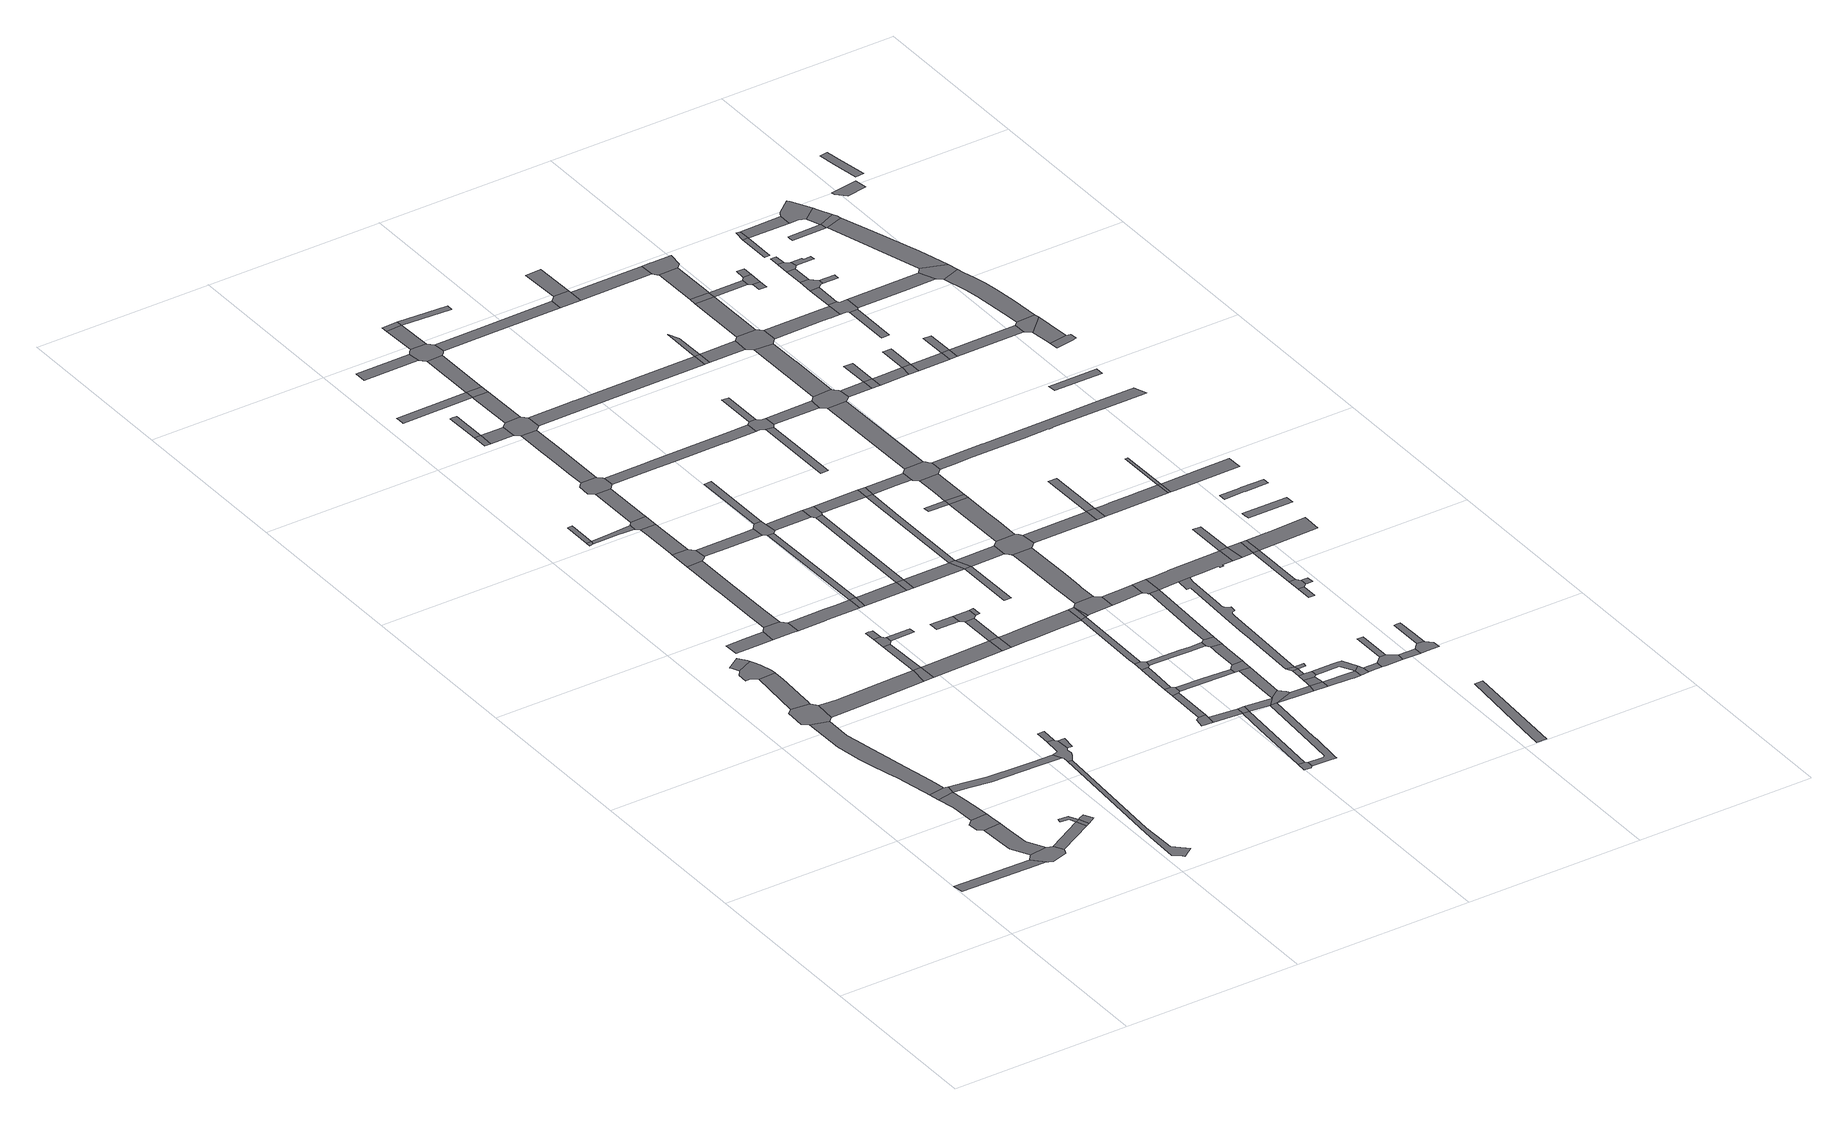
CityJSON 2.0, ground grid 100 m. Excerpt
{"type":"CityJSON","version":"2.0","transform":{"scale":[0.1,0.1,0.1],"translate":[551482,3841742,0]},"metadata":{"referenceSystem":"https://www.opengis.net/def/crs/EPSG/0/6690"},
"CityObjects":{
"road1":{"type":"Road","attributes":{"RoadStructureAttribute.sectionType":"1"},"geometry":[{"type":"MultiSurface","lod":"1","boundaries":[[[0,1,2,3,4,5]]]}]},
"road2":{"type":"Road","geometry":[{"type":"MultiSurface","lod":"1","boundaries":[[[6,7,8,9,10,11,5,4,12,13,14,15,16,17,18]]]}]},
"road3":{"type":"Road","attributes":{"function":"3","RoadStructureAttribute.sectionType":"1"},"geometry":[{"type":"MultiSurface","lod":"1","boundaries":[[[19,20,21,22,23,24,9,8]]]}]},
"road4":{"type":"Road","geometry":[{"type":"MultiSurface","lod":"1","boundaries":[[[25,26,27,28,29,30,31,32,22,21]]]}]},
"road5":{"type":"Road","attributes":{"function":"3","RoadStructureAttribute.sectionType":"1"},"geometry":[{"type":"MultiSurface","lod":"1","boundaries":[[[33,34,35,36,37,38,39,27,26]]]}]},
"road6":{"type":"Road","geometry":[{"type":"MultiSurface","lod":"1","boundaries":[[[40,41,42,37,36,43]]]}]},
"road7":{"type":"Road","attributes":{"function":"3","RoadStructureAttribute.sectionType":"1"},"geometry":[{"type":"MultiSurface","lod":"1","boundaries":[[[44,45,46,47,48,49,50,51,42,41,52,53,54,55,56,57,58,59]]]}]},
"road8":{"type":"Road","attributes":{"RoadStructureAttribute.sectionType":"1"},"geometry":[{"type":"MultiSurface","lod":"1","boundaries":[[[60,18,17,61]]]}]},
"road9":{"type":"Road","geometry":[{"type":"MultiSurface","lod":"1","boundaries":[[[62,63,64,65,66,44,59,67,68,69,70]]]}]},
"road10":{"type":"Road","geometry":[{"type":"MultiSurface","lod":"1","boundaries":[[[71,72,73,74,75,60,76]]]}]},
"road11":{"type":"Road","attributes":{"function":"3","RoadStructureAttribute.sectionType":"1"},"geometry":[{"type":"MultiSurface","lod":"1","boundaries":[[[77,78,79,80,81,82,83,62,70]]]}]},
"road12":{"type":"Road","attributes":{"RoadStructureAttribute.sectionType":"1"},"geometry":[{"type":"MultiSurface","lod":"1","boundaries":[[[76,60,61,84]]]}]},
"road13":{"type":"Road","geometry":[{"type":"MultiSurface","lod":"1","boundaries":[[[85,86,87,88,89,90,91,92,93,94,95,96,83,82]]]}]},
"road14":{"type":"Road","attributes":{"function":"3","RoadStructureAttribute.sectionType":"1"},"geometry":[{"type":"MultiSurface","lod":"1","boundaries":[[[97,98,99,100,91,90]]]}]},
"road15":{"type":"Road","attributes":{"RoadStructureAttribute.sectionType":"1"},"geometry":[{"type":"MultiSurface","lod":"1","boundaries":[[[101,102,103,104,76,84]]]}]},
"road16":{"type":"Road","attributes":{"RoadStructureAttribute.sectionType":"1"},"geometry":[{"type":"MultiSurface","lod":"1","boundaries":[[[105,106,107,108,43,36,109,110,111,112,113,114,115]]]}]},
"road17":{"type":"Road","attributes":{"RoadStructureAttribute.sectionType":"1"},"geometry":[{"type":"MultiSurface","lod":"1","boundaries":[[[116,117,118,119,120,121,122]]]}]},
"road18":{"type":"Road","attributes":{"RoadStructureAttribute.sectionType":"1"},"geometry":[{"type":"MultiSurface","lod":"1","boundaries":[[[123,124,125,126,127,128,129,130,131,132,133,134]]]}]},
"road19":{"type":"Road","attributes":{"RoadStructureAttribute.sectionType":"1"},"geometry":[{"type":"MultiSurface","lod":"1","boundaries":[[[135,136,137,69,68,138,139,140,141]]]}]},
"road20":{"type":"Road","geometry":[{"type":"MultiSurface","lod":"1","boundaries":[[[142,116,122,143,144,145,146]]]}]},
"road21":{"type":"Road","geometry":[{"type":"MultiSurface","lod":"1","boundaries":[[[147,148,149,150,151]]]}]},
"road22":{"type":"Road","geometry":[{"type":"MultiSurface","lod":"1","boundaries":[[[152,153,154,155,115,114,156,123,134,157,158,159,160,161,162,163,164,165]]]}]},
"road23":{"type":"Road","geometry":[{"type":"MultiSurface","lod":"1","boundaries":[[[166,167,168,148,147]]]}]},
"road24":{"type":"Road","geometry":[{"type":"MultiSurface","lod":"1","boundaries":[[[169,170,152,165]]]}]},
"road25":{"type":"Road","geometry":[{"type":"MultiSurface","lod":"1","boundaries":[[[171,172,163,162]]]}]},
"road26":{"type":"Road","attributes":{"RoadStructureAttribute.sectionType":"1"},"geometry":[{"type":"MultiSurface","lod":"1","boundaries":[[[173,174,175,176,177,142,146,178,179,180]]]}]},
"road27":{"type":"Road","geometry":[{"type":"MultiSurface","lod":"1","boundaries":[[[181,141,140,182,183]]]}]},
"road28":{"type":"Road","attributes":{"RoadStructureAttribute.sectionType":"1"},"geometry":[{"type":"MultiSurface","lod":"1","boundaries":[[[184,185,186,147,151,187,188,189,190,191]]]}]},
"road29":{"type":"Road","attributes":{"RoadStructureAttribute.sectionType":"1"},"geometry":[{"type":"MultiSurface","lod":"1","boundaries":[[[192,193,141,181]]]}]},
"road30":{"type":"Road","geometry":[{"type":"MultiSurface","lod":"1","boundaries":[[[194,173,180,195,196,197,198,199]]]}]},
"road31":{"type":"Road","attributes":{"RoadStructureAttribute.sectionType":"1"},"geometry":[{"type":"MultiSurface","lod":"1","boundaries":[[[200,201,202,203,204,145,144,205,206,207,208,209]]]}]},
"road32":{"type":"Road","geometry":[{"type":"MultiSurface","lod":"1","boundaries":[[[210,211,212,193,192,213,214,215]]]}]},
"road33":{"type":"Road","geometry":[{"type":"MultiSurface","lod":"1","boundaries":[[[216,217,218,219,212,211]]]}]},
"road34":{"type":"Road","attributes":{"RoadStructureAttribute.sectionType":"1"},"geometry":[{"type":"MultiSurface","lod":"1","boundaries":[[[220,221,222,223,224,225,194,199]]]}]},
"road35":{"type":"Road","geometry":[{"type":"MultiSurface","lod":"1","boundaries":[[[226,227,184,191,222,221]]]}]},
"road36":{"type":"Road","attributes":{"RoadStructureAttribute.sectionType":"1"},"geometry":[{"type":"MultiSurface","lod":"1","boundaries":[[[228,229,230,215,214]]]}]},
"road37":{"type":"Road","attributes":{"RoadStructureAttribute.sectionType":"1"},"geometry":[{"type":"MultiSurface","lod":"1","boundaries":[[[231,232,233,181,183,234,235]]]}]},
"road38":{"type":"Road","attributes":{"RoadStructureAttribute.sectionType":"1"},"geometry":[{"type":"MultiSurface","lod":"1","boundaries":[[[236,227,226,237,238,239]]]}]},
"road39":{"type":"Road","geometry":[{"type":"MultiSurface","lod":"1","boundaries":[[[240,241,242,243]]]}]},
"road40":{"type":"Road","geometry":[{"type":"MultiSurface","lod":"1","boundaries":[[[244,209,208,245]]]}]},
"road41":{"type":"Road","geometry":[{"type":"MultiSurface","lod":"1","boundaries":[[[246,247,248,249,250,251,252,253,254,236,239,255,256,257]]]}]},
"road42":{"type":"Road","geometry":[{"type":"MultiSurface","lod":"1","boundaries":[[[258,259,260,261,241,240]]]}]},
"road43":{"type":"Road","attributes":{"RoadStructureAttribute.sectionType":"1"},"geometry":[{"type":"MultiSurface","lod":"1","boundaries":[[[262,263,264,197,196,265,266,267]]]}]},
"road44":{"type":"Road","attributes":{"RoadStructureAttribute.sectionType":"1"},"geometry":[{"type":"MultiSurface","lod":"1","boundaries":[[[268,269,270,271,272]]]}]},
"road45":{"type":"Road","attributes":{"RoadStructureAttribute.sectionType":"1"},"geometry":[{"type":"MultiSurface","lod":"1","boundaries":[[[273,274,240,243,275]]]}]},
"road46":{"type":"Road","attributes":{"RoadStructureAttribute.sectionType":"1"},"geometry":[{"type":"MultiSurface","lod":"1","boundaries":[[[276,277,278,279,280,248,247,281,282]]]}]},
"road47":{"type":"Road","attributes":{"RoadStructureAttribute.sectionType":"1"},"geometry":[{"type":"MultiSurface","lod":"1","boundaries":[[[283,284,209,244]]]}]},
"road48":{"type":"Road","attributes":{"RoadStructureAttribute.sectionType":"1"},"geometry":[{"type":"MultiSurface","lod":"1","boundaries":[[[285,286,287,288]]]}]},
"road49":{"type":"Road","attributes":{"RoadStructureAttribute.sectionType":"1"},"geometry":[{"type":"MultiSurface","lod":"1","boundaries":[[[289,290,291,292,244,245,293]]]}]},
"road50":{"type":"Road","geometry":[{"type":"MultiSurface","lod":"1","boundaries":[[[294,231,235,295]]]}]},
"road51":{"type":"Road","attributes":{"RoadStructureAttribute.sectionType":"1"},"geometry":[{"type":"MultiSurface","lod":"1","boundaries":[[[296,297,298,299,300]]]}]},
"road52":{"type":"Road","geometry":[{"type":"MultiSurface","lod":"1","boundaries":[[[301,302,273,275,276,282,303,304]]]}]},
"road53":{"type":"Road","attributes":{"RoadStructureAttribute.sectionType":"1"},"geometry":[{"type":"MultiSurface","lod":"1","boundaries":[[[305,306,231,294]]]}]},
"road54":{"type":"Road","geometry":[{"type":"MultiSurface","lod":"1","boundaries":[[[307,308,262,267,309,310,284,283,311,312,313]]]}]},
"road55":{"type":"Road","geometry":[{"type":"MultiSurface","lod":"1","boundaries":[[[314,285,288,306,305,315]]]}]},
"road56":{"type":"Road","attributes":{"RoadStructureAttribute.sectionType":"1"},"geometry":[{"type":"MultiSurface","lod":"1","boundaries":[[[316,272,317,302,301]]]}]},
"road57":{"type":"Road","geometry":[{"type":"MultiSurface","lod":"1","boundaries":[[[318,319,320,321,322,323]]]}]},
"road58":{"type":"Road","geometry":[{"type":"MultiSurface","lod":"1","boundaries":[[[324,325,326,327,328,329,330,331,332]]]}]},
"road59":{"type":"Road","geometry":[{"type":"MultiSurface","lod":"1","boundaries":[[[289,293,333,334]]]}]},
"road60":{"type":"Road","geometry":[{"type":"MultiSurface","lod":"1","boundaries":[[[335,268,272,316]]]}]},
"road61":{"type":"Road","geometry":[{"type":"MultiSurface","lod":"1","boundaries":[[[336,337,314,315]]]}]},
"road62":{"type":"Road","attributes":{"RoadStructureAttribute.sectionType":"1"},"geometry":[{"type":"MultiSurface","lod":"1","boundaries":[[[338,339,340,341,342,308,307]]]}]},
"road63":{"type":"Road","attributes":{"RoadStructureAttribute.sectionType":"1"},"geometry":[{"type":"MultiSurface","lod":"1","boundaries":[[[343,344,318,323]]]}]},
"road64":{"type":"Road","attributes":{"RoadStructureAttribute.sectionType":"1"},"geometry":[{"type":"MultiSurface","lod":"1","boundaries":[[[345,346,268,335]]]}]},
"road65":{"type":"Road","attributes":{"RoadStructureAttribute.sectionType":"1"},"geometry":[{"type":"MultiSurface","lod":"1","boundaries":[[[347,348,349,324,332,350]]]}]},
"road66":{"type":"Road","attributes":{"RoadStructureAttribute.sectionType":"1"},"geometry":[{"type":"MultiSurface","lod":"1","boundaries":[[[351,313,312,352,353,354]]]}]},
"road67":{"type":"Road","attributes":{"RoadStructureAttribute.sectionType":"1"},"geometry":[{"type":"MultiSurface","lod":"1","boundaries":[[[322,321,347,355]]]}]},
"road68":{"type":"Road","geometry":[{"type":"MultiSurface","lod":"1","boundaries":[[[356,344,343,357,358,359]]]}]},
"road69":{"type":"Road","attributes":{"RoadStructureAttribute.sectionType":"1"},"geometry":[{"type":"MultiSurface","lod":"1","boundaries":[[[360,361,289,334]]]}]},
"road70":{"type":"Road","attributes":{"RoadStructureAttribute.sectionType":"1"},"geometry":[{"type":"MultiSurface","lod":"1","boundaries":[[[362,363,364,365,294,295,366,367,368,369,370,371]]]}]},
"road71":{"type":"Road","attributes":{"RoadStructureAttribute.sectionType":"1"},"geometry":[{"type":"MultiSurface","lod":"1","boundaries":[[[372,373,356,359,374,375]]]}]},
"road72":{"type":"Road","geometry":[{"type":"MultiSurface","lod":"1","boundaries":[[[376,377,378,300,299,379,346,345,380,381,382,383,384,385,386]]]}]},
"road73":{"type":"Road","attributes":{"RoadStructureAttribute.sectionType":"1"},"geometry":[{"type":"MultiSurface","lod":"1","boundaries":[[[387,388,389,334,333,390,391]]]}]},
"road74":{"type":"Road","attributes":{"RoadStructureAttribute.sectionType":"1"},"geometry":[{"type":"MultiSurface","lod":"1","boundaries":[[[392,393,394,395,396,397,329,328,398,399,400,401,402,403]]]}]},
"road75":{"type":"Road","attributes":{"RoadStructureAttribute.sectionType":"1"},"geometry":[{"type":"MultiSurface","lod":"1","boundaries":[[[404,405,376,386,406]]]}]},
"road76":{"type":"Road","geometry":[{"type":"MultiSurface","lod":"1","boundaries":[[[355,347,350,407]]]}]},
"road77":{"type":"Road","geometry":[{"type":"MultiSurface","lod":"1","boundaries":[[[408,372,375,409,410,411,412,413,414,415]]]}]},
"road78":{"type":"Road","geometry":[{"type":"MultiSurface","lod":"1","boundaries":[[[416,417,405,404]]]}]},
"road79":{"type":"Road","attributes":{"RoadStructureAttribute.sectionType":"1"},"geometry":[{"type":"MultiSurface","lod":"1","boundaries":[[[418,419,420,421,257,256,422,423,424,425,426,427]]]}]},
"road80":{"type":"Road","geometry":[{"type":"MultiSurface","lod":"1","boundaries":[[[428,351,354,361,360,429,430]]]}]},
"road81":{"type":"Road","attributes":{"RoadStructureAttribute.sectionType":"1"},"geometry":[{"type":"MultiSurface","lod":"1","boundaries":[[[431,432,371,433,408,415]]]}]},
"road82":{"type":"Road","attributes":{"RoadStructureAttribute.sectionType":"1"},"geometry":[{"type":"MultiSurface","lod":"1","boundaries":[[[434,435,436,390]]]}]},
"road83":{"type":"Road","attributes":{"RoadStructureAttribute.sectionType":"1"},"geometry":[{"type":"MultiSurface","lod":"1","boundaries":[[[437,438,358,357,439,440,441]]]}]},
"road84":{"type":"Road","attributes":{"RoadStructureAttribute.sectionType":"1"},"geometry":[{"type":"MultiSurface","lod":"1","boundaries":[[[442,407,350,392,443]]]}]},
"road85":{"type":"Road","geometry":[{"type":"MultiSurface","lod":"1","boundaries":[[[444,391,390,436]]]}]},
"road86":{"type":"Road","geometry":[{"type":"MultiSurface","lod":"1","boundaries":[[[445,362,371,432]]]}]},
"road87":{"type":"Road","attributes":{"RoadStructureAttribute.sectionType":"1"},"geometry":[{"type":"MultiSurface","lod":"1","boundaries":[[[446,447,411,410,448,449,450,451,452,453]]]}]},
"road88":{"type":"Road","attributes":{"RoadStructureAttribute.sectionType":"1"},"geometry":[{"type":"MultiSurface","lod":"1","boundaries":[[[445,432,454]]]}]},
"road89":{"type":"Road","geometry":[{"type":"MultiSurface","lod":"1","boundaries":[[[455,456,457,443,392,403,458]]]}]},
"road90":{"type":"Road","attributes":{"RoadStructureAttribute.sectionType":"1"},"geometry":[{"type":"MultiSurface","lod":"1","boundaries":[[[430,429,459,460,461,462]]]}]},
"road91":{"type":"Road","attributes":{"RoadStructureAttribute.sectionType":"1"},"geometry":[{"type":"MultiSurface","lod":"1","boundaries":[[[463,464,416,404]]]}]},
"road92":{"type":"Road","attributes":{"RoadStructureAttribute.sectionType":"1"},"geometry":[{"type":"MultiSurface","lod":"1","boundaries":[[[461,391,444,465,466]]]}]},
"road93":{"type":"Road","attributes":{"RoadStructureAttribute.sectionType":"1"},"geometry":[{"type":"MultiSurface","lod":"1","boundaries":[[[467,468,444,436,469,470,471,472]]]}]},
"road94":{"type":"Road","attributes":{"RoadStructureAttribute.sectionType":"1"},"geometry":[{"type":"MultiSurface","lod":"1","boundaries":[[[473,474,443,457,475]]]}]},
"road95":{"type":"Road","geometry":[{"type":"MultiSurface","lod":"1","boundaries":[[[476,477,478,479,445,454,480,481,482]]]}]},
"road96":{"type":"Road","attributes":{"RoadStructureAttribute.sectionType":"1"},"geometry":[{"type":"MultiSurface","lod":"1","boundaries":[[[458,403,483,484,485]]]}]},
"road97":{"type":"Road","attributes":{"RoadStructureAttribute.sectionType":"1"},"geometry":[{"type":"MultiSurface","lod":"1","boundaries":[[[486,487,488,489,304,303,490,491,492,493]]]}]},
"road98":{"type":"Road","geometry":[{"type":"MultiSurface","lod":"1","boundaries":[[[494,495,441,440,473,475,496,497]]]}]},
"road99":{"type":"Road","attributes":{"RoadStructureAttribute.sectionType":"1"},"geometry":[{"type":"MultiSurface","lod":"1","boundaries":[[[498,499,500,501,494,497,502,503]]]}]},
"road100":{"type":"Road","attributes":{"RoadStructureAttribute.sectionType":"1"},"geometry":[{"type":"MultiSurface","lod":"1","boundaries":[[[504,505,506,477,476,507,508,509,510,511,512]]]}]},
"road101":{"type":"Road","geometry":[{"type":"MultiSurface","lod":"1","boundaries":[[[462,461,466,513]]]}]},
"road102":{"type":"Road","attributes":{"RoadStructureAttribute.sectionType":"1"},"geometry":[{"type":"MultiSurface","lod":"1","boundaries":[[[514,515,383,382,516,517,518]]]}]},
"road103":{"type":"Road","geometry":[{"type":"MultiSurface","lod":"1","boundaries":[[[519,453,452,498,503,520]]]}]},
"road104":{"type":"Road","geometry":[{"type":"MultiSurface","lod":"1","boundaries":[[[485,484,521,522]]]}]},
"road105":{"type":"Road","attributes":{"RoadStructureAttribute.sectionType":"1"},"geometry":[{"type":"MultiSurface","lod":"1","boundaries":[[[523,524,485,522,525,526]]]}]},
"road106":{"type":"Road","attributes":{"RoadStructureAttribute.sectionType":"1"},"geometry":[{"type":"MultiSurface","lod":"1","boundaries":[[[527,528,482,481,529,530]]]}]},
"road107":{"type":"Road","attributes":{"RoadStructureAttribute.sectionType":"1"},"geometry":[{"type":"MultiSurface","lod":"1","boundaries":[[[531,532,533,534,535]]]}]},
"road108":{"type":"Road","attributes":{"RoadStructureAttribute.sectionType":"1"},"geometry":[{"type":"MultiSurface","lod":"1","boundaries":[[[536,537,538,539]]]}]},
"road109":{"type":"Road","geometry":[{"type":"MultiSurface","lod":"1","boundaries":[[[540,536,539,541]]]}]},
"road110":{"type":"Road","geometry":[{"type":"MultiSurface","lod":"1","boundaries":[[[537,523,526,542,543,544,538]]]}]},
"road111":{"type":"Road","geometry":[{"type":"MultiSurface","lod":"1","boundaries":[[[545,546,547,548,472,471,549,550,504,512,551,552]]]}]},
"road112":{"type":"Road","geometry":[{"type":"MultiSurface","lod":"1","boundaries":[[[553,554,555,556,557]]]}]},
"road113":{"type":"Road","attributes":{"RoadStructureAttribute.sectionType":"1"},"geometry":[{"type":"MultiSurface","lod":"1","boundaries":[[[558,559,519,520,560,561]]]}]},
"road114":{"type":"Road","attributes":{"RoadStructureAttribute.sectionType":"1"},"geometry":[{"type":"MultiSurface","lod":"1","boundaries":[[[513,466,562,563,564,565]]]}]},
"road115":{"type":"Road","geometry":[{"type":"MultiSurface","lod":"1","boundaries":[[[566,567,541,539]]]}]},
"road116":{"type":"Road","geometry":[{"type":"MultiSurface","lod":"1","boundaries":[[[568,569,570,418,427,571,572,531,535,573,574,575,576,577,578]]]}]},
"road117":{"type":"Road","attributes":{"RoadStructureAttribute.sectionType":"1"},"geometry":[{"type":"MultiSurface","lod":"1","boundaries":[[[579,580,581,556,548,547]]]}]},
"road118":{"type":"Road","attributes":{"RoadStructureAttribute.sectionType":"1"},"geometry":[{"type":"MultiSurface","lod":"1","boundaries":[[[582,522,521,583,584,585,586]]]}]},
"road119":{"type":"Road","attributes":{"RoadStructureAttribute.sectionType":"1"},"geometry":[{"type":"MultiSurface","lod":"1","boundaries":[[[587,588,589,590,568,578]]]}]},
"road120":{"type":"Road","geometry":[{"type":"MultiSurface","lod":"1","boundaries":[[[591,527,530,592,593,558,561]]]}]},
"road121":{"type":"Road","attributes":{"RoadStructureAttribute.sectionType":"1"},"geometry":[{"type":"MultiSurface","lod":"1","boundaries":[[[594,595,596,544,543,597,598,586,599]]]}]},
"road122":{"type":"Road","geometry":[{"type":"MultiSurface","lod":"1","boundaries":[[[556,581,600,557]]]}]},
"road123":{"type":"Road","attributes":{"RoadStructureAttribute.sectionType":"1"},"geometry":[{"type":"MultiSurface","lod":"1","boundaries":[[[601,602,603,604,605,606,607,608,609,610,611,612,613,614,615,616,617,618,619,540,541]]]}]},
"road124":{"type":"Road","attributes":{"RoadStructureAttribute.sectionType":"1"},"geometry":[{"type":"MultiSurface","lod":"1","boundaries":[[[620,621,622,557,600,623]]]}]},
"road125":{"type":"Road","geometry":[{"type":"MultiSurface","lod":"1","boundaries":[[[599,586,585,624,625]]]}]},
"road126":{"type":"Road","geometry":[{"type":"MultiSurface","lod":"1","boundaries":[[[626,627,628,629,630,565,564,631,620,623,632,633,634]]]}]},
"road127":{"type":"Road","attributes":{"RoadStructureAttribute.sectionType":"1"},"geometry":[{"type":"MultiSurface","lod":"1","boundaries":[[[635,574,573,636,637,638]]]}]},
"road128":{"type":"Road","attributes":{"RoadStructureAttribute.sectionType":"1"},"geometry":[{"type":"MultiSurface","lod":"1","boundaries":[[[639,640,625,624,641,642,643]]]}]},
"road129":{"type":"Road","attributes":{"RoadStructureAttribute.sectionType":"1"},"geometry":[{"type":"MultiSurface","lod":"1","boundaries":[[[644,645,552,551,646,647]]]}]},
"road130":{"type":"Road","geometry":[{"type":"MultiSurface","lod":"1","boundaries":[[[648,649,650,651,518,517,652,653]]]}]},
"road131":{"type":"Road","geometry":[{"type":"MultiSurface","lod":"1","boundaries":[[[493,492,654,655]]]}]},
"road132":{"type":"Road","attributes":{"RoadStructureAttribute.sectionType":"1"},"geometry":[{"type":"MultiSurface","lod":"1","boundaries":[[[656,657,658,659,660,629,628]]]}]},
"road133":{"type":"Road","geometry":[{"type":"MultiSurface","lod":"1","boundaries":[[[661,643,642,662,663,664,665]]]}]},
"road134":{"type":"Road","attributes":{"RoadStructureAttribute.sectionType":"1"},"geometry":[{"type":"MultiSurface","lod":"1","boundaries":[[[666,667,668,669,670,591,561,671,672,673,674,675,676,677,678,679,680]]]}]},
"road135":{"type":"Road","geometry":[{"type":"MultiSurface","lod":"1","boundaries":[[[681,682,493,655]]]}]},
"road136":{"type":"Road","attributes":{"RoadStructureAttribute.sectionType":"1"},"geometry":[{"type":"MultiSurface","lod":"1","boundaries":[[[683,684,649,648]]]}]},
"road137":{"type":"Road","attributes":{"RoadStructureAttribute.sectionType":"1"},"geometry":[{"type":"MultiSurface","lod":"1","boundaries":[[[685,686,687,688,689,690]]]}]},
"road138":{"type":"Road","geometry":[{"type":"MultiSurface","lod":"1","boundaries":[[[691,692,693,661,665]]]}]},
"road139":{"type":"Road","attributes":{"RoadStructureAttribute.sectionType":"1"},"geometry":[{"type":"MultiSurface","lod":"1","boundaries":[[[694,655,654,695,696]]]}]},
"road140":{"type":"Road","geometry":[{"type":"MultiSurface","lod":"1","boundaries":[[[697,698,699,700,701,638,637,702,659,658,703,704,705]]]}]},
"road141":{"type":"Road","attributes":{"RoadStructureAttribute.sectionType":"1"},"geometry":[{"type":"MultiSurface","lod":"1","boundaries":[[[664,663,706,707]]]}]},
"road142":{"type":"Road","geometry":[{"type":"MultiSurface","lod":"1","boundaries":[[[708,644,647,709]]]}]},
"road143":{"type":"Road","attributes":{"RoadStructureAttribute.sectionType":"1"},"geometry":[{"type":"MultiSurface","lod":"1","boundaries":[[[710,711,644,708]]]}]},
"road144":{"type":"Road","attributes":{"RoadStructureAttribute.sectionType":"1"},"geometry":[{"type":"MultiSurface","lod":"1","boundaries":[[[712,713,700,699,714,715,716,717]]]}]},
"road145":{"type":"Road","geometry":[{"type":"MultiSurface","lod":"1","boundaries":[[[718,719,720,707,706,721,722,723,724]]]}]},
"road146":{"type":"Road","attributes":{"RoadStructureAttribute.sectionType":"1"},"geometry":[{"type":"MultiSurface","lod":"1","boundaries":[[[725,653,652,726,727,728]]]}]},
"road147":{"type":"Road","attributes":{"RoadStructureAttribute.sectionType":"1"},"geometry":[{"type":"MultiSurface","lod":"1","boundaries":[[[729,730,731,732,733]]]}]},
"road148":{"type":"Road","attributes":{"RoadStructureAttribute.sectionType":"1"},"geometry":[{"type":"MultiSurface","lod":"1","boundaries":[[[734,705,704,735]]]}]},
"road149":{"type":"Road","geometry":[{"type":"MultiSurface","lod":"1","boundaries":[[[736,666,680,737]]]}]},
"road150":{"type":"Road","geometry":[{"type":"MultiSurface","lod":"1","boundaries":[[[738,739,740,741,718,724]]]}]},
"road151":{"type":"Road","geometry":[{"type":"MultiSurface","lod":"1","boundaries":[[[742,729,733,743,744,745,746,747]]]}]},
"road152":{"type":"Road","geometry":[{"type":"MultiSurface","lod":"1","boundaries":[[[748,749,750,751,752,753,696,695,712,717,754,755,756,757,758]]]}]},
"road153":{"type":"Road","geometry":[{"type":"MultiSurface","lod":"1","boundaries":[[[759,760,666,736]]]}]},
"road154":{"type":"Road","attributes":{"RoadStructureAttribute.sectionType":"1"},"geometry":[{"type":"MultiSurface","lod":"1","boundaries":[[[761,762,742,747]]]}]},
"road155":{"type":"Road","geometry":[{"type":"MultiSurface","lod":"1","boundaries":[[[763,764,765,766,745,744]]]}]},
"road156":{"type":"Road","attributes":{"RoadStructureAttribute.sectionType":"1"},"geometry":[{"type":"MultiSurface","lod":"1","boundaries":[[[767,736,737,768,769,762]]]}]},
"road157":{"type":"Road","attributes":{"RoadStructureAttribute.sectionType":"1"},"geometry":[{"type":"MultiSurface","lod":"1","boundaries":[[[770,771,772,773,774,775,776,708,709,777,778,779]]]}]},
"road158":{"type":"Road","geometry":[{"type":"MultiSurface","lod":"1","boundaries":[[[780,734,735,781]]]}]},
"road159":{"type":"Road","attributes":{"RoadStructureAttribute.sectionType":"1"},"geometry":[{"type":"MultiSurface","lod":"1","boundaries":[[[782,751,750,783]]]}]},
"road160":{"type":"Road","geometry":[{"type":"MultiSurface","lod":"1","boundaries":[[[784,785,734,780]]]}]},
"road161":{"type":"Road","geometry":[{"type":"MultiSurface","lod":"1","boundaries":[[[786,767,762,761]]]}]},
"road162":{"type":"Road","geometry":[{"type":"MultiSurface","lod":"1","boundaries":[[[787,782,783,788]]]}]},
"road163":{"type":"Road","attributes":{"RoadStructureAttribute.sectionType":"1"},"geometry":[{"type":"MultiSurface","lod":"1","boundaries":[[[789,790,780,781,791]]]}]},
"road164":{"type":"Road","attributes":{"RoadStructureAttribute.sectionType":"1"},"geometry":[{"type":"MultiSurface","lod":"1","boundaries":[[[792,793,794,787,788]]]}]},
"road165":{"type":"Road","geometry":[{"type":"MultiSurface","lod":"1","boundaries":[[[795,796,728,727,797,794,793,798,799]]]}]},
"road166":{"type":"Road","geometry":[{"type":"MultiSurface","lod":"1","boundaries":[[[779,778,800,801]]]}]},
"road167":{"type":"Road","attributes":{"RoadStructureAttribute.sectionType":"1"},"geometry":[{"type":"MultiSurface","lod":"1","boundaries":[[[802,803,758,757,804,805,806,807,808,809,810,811,812]]]}]},
"road168":{"type":"Road","attributes":{"RoadStructureAttribute.sectionType":"1"},"geometry":[{"type":"MultiSurface","lod":"1","boundaries":[[[813,814,815,816,817,818,634,633,819,820,821,822,823,824,825,826,827,828,829,830,831,832,833]]]}]},
"road169":{"type":"Road","geometry":[{"type":"MultiSurface","lod":"1","boundaries":[[[834,789,791,835]]]}]},
"road170":{"type":"Road","attributes":{"RoadStructureAttribute.sectionType":"1"},"geometry":[{"type":"MultiSurface","lod":"1","boundaries":[[[836,788,783,837]]]}]},
"road171":{"type":"Road","attributes":{"RoadStructureAttribute.sectionType":"1"},"geometry":[{"type":"MultiSurface","lod":"1","boundaries":[[[838,839,840,841,842,843,786,761,844]]]}]},
"road172":{"type":"Road","attributes":{"RoadStructureAttribute.sectionType":"1"},"geometry":[{"type":"MultiSurface","lod":"1","boundaries":[[[845,846,847,779,801]]]}]},
"road173":{"type":"Road","geometry":[{"type":"MultiSurface","lod":"1","boundaries":[[[848,849,789,834]]]}]},
"road174":{"type":"Road","attributes":{"RoadStructureAttribute.sectionType":"1"},"geometry":[{"type":"MultiSurface","lod":"1","boundaries":[[[850,834,835,851]]]}]},
"road175":{"type":"Road","geometry":[{"type":"MultiSurface","lod":"1","boundaries":[[[852,853,854,855]]]}]},
"road176":{"type":"Road","geometry":[{"type":"MultiSurface","lod":"1","boundaries":[[[856,836,837,855,854,857]]]}]},
"road177":{"type":"Road","attributes":{"RoadStructureAttribute.sectionType":"1"},"geometry":[{"type":"MultiSurface","lod":"1","boundaries":[[[858,859,860,861,862]]]}]},
"road178":{"type":"Road","attributes":{"RoadStructureAttribute.sectionType":"1"},"geometry":[{"type":"MultiSurface","lod":"1","boundaries":[[[863,864,856,857]]]}]},
"road179":{"type":"Road","attributes":{"RoadStructureAttribute.sectionType":"1"},"geometry":[{"type":"MultiSurface","lod":"1","boundaries":[[[865,866,867,801,800,868,869]]]}]},
"road180":{"type":"Road","attributes":{"RoadStructureAttribute.sectionType":"1"},"geometry":[{"type":"MultiSurface","lod":"1","boundaries":[[[870,871,872,873,874]]]}]},
"road181":{"type":"Road","attributes":{"RoadStructureAttribute.sectionType":"1"},"geometry":[{"type":"MultiSurface","lod":"1","boundaries":[[[875,876,877,878,879,880,881,882,883]]]}]},
"road182":{"type":"Road","geometry":[{"type":"MultiSurface","lod":"1","boundaries":[[[884,850,851,885]]]}]},
"road183":{"type":"Road","geometry":[{"type":"MultiSurface","lod":"1","boundaries":[[[886,812,811,887,888,870,874,889,890,891,892,893]]]}]},
"road184":{"type":"Road","attributes":{"RoadStructureAttribute.sectionType":"1"},"geometry":[{"type":"MultiSurface","lod":"1","boundaries":[[[894,886,893,895]]]}]},
"road185":{"type":"Road","geometry":[{"type":"MultiSurface","lod":"1","boundaries":[[[896,897,850,884]]]}]},
"road186":{"type":"Road","geometry":[{"type":"MultiSurface","lod":"1","boundaries":[[[898,894,895,899,900,901,902,903,904]]]}]},
"road187":{"type":"Road","attributes":{"RoadStructureAttribute.sectionType":"1"},"geometry":[{"type":"MultiSurface","lod":"1","boundaries":[[[905,898,904,906]]]}]},
"road188":{"type":"Road","attributes":{"RoadStructureAttribute.sectionType":"1"},"geometry":[{"type":"MultiSurface","lod":"1","boundaries":[[[907,908,909,910,905,906,911,912]]]}]},
"road189":{"type":"Road","geometry":[{"type":"MultiSurface","lod":"1","boundaries":[[[913,914,915,909,908]]]}]},
"road190":{"type":"Road","geometry":[{"type":"MultiSurface","lod":"1","boundaries":[[[916,917,918,919]]]}]},
"road191":{"type":"Road","geometry":[{"type":"MultiSurface","lod":"1","boundaries":[[[920,921,902,901]]]}]},
"road192":{"type":"Road","geometry":[{"type":"MultiSurface","lod":"1","boundaries":[[[922,923,916,919]]]}]},
"road193":{"type":"Road","attributes":{"RoadStructureAttribute.sectionType":"1"},"geometry":[{"type":"MultiSurface","lod":"1","boundaries":[[[924,925,926,927,928,929,912,911]]]}]},
"road194":{"type":"Road","attributes":{"RoadStructureAttribute.sectionType":"1"},"geometry":[{"type":"MultiSurface","lod":"1","boundaries":[[[930,884,885,931,932]]]}]},
"road195":{"type":"Road","attributes":{"RoadStructureAttribute.sectionType":"1"},"geometry":[{"type":"MultiSurface","lod":"1","boundaries":[[[933,934,935,936,937,938]]]}]},
"road196":{"type":"Road","attributes":{"RoadStructureAttribute.sectionType":"1"},"geometry":[{"type":"MultiSurface","lod":"1","boundaries":[[[939,890,889,940,941,942,943,944]]]}]},
"road197":{"type":"Road","attributes":{"RoadStructureAttribute.sectionType":"1"},"geometry":[{"type":"MultiSurface","lod":"1","boundaries":[[[945,922,919,946,947,948]]]}]},
"road198":{"type":"Road","geometry":[{"type":"MultiSurface","lod":"1","boundaries":[[[949,950,951,952,953]]]}]},
"road199":{"type":"Road","geometry":[{"type":"MultiSurface","lod":"1","boundaries":[[[954,955,956,957,958,959]]]}]},
"road200":{"type":"Road","geometry":[{"type":"MultiSurface","lod":"1","boundaries":[[[960,961,930,932,962,963,964,965]]]}]},
"road201":{"type":"Road","attributes":{"RoadStructureAttribute.sectionType":"1"},"geometry":[{"type":"MultiSurface","lod":"1","boundaries":[[[966,965,964,967,955,954]]]}]},
"road202":{"type":"Road","geometry":[{"type":"MultiSurface","lod":"1","boundaries":[[[968,969,970,971,972,973,945,948,974,975,976]]]}]},
"road203":{"type":"Road","attributes":{"RoadStructureAttribute.sectionType":"1"},"geometry":[{"type":"MultiSurface","lod":"1","boundaries":[[[977,978,979,980,981,982,983,984,985,986,987,988,961,960]]]}]},
"road204":{"type":"Road","geometry":[{"type":"MultiSurface","lod":"1","boundaries":[[[989,990,944,943,983,982,991]]]}]},
"road205":{"type":"Road","attributes":{"RoadStructureAttribute.sectionType":"1"},"geometry":[{"type":"MultiSurface","lod":"1","boundaries":[[[992,976,975,993,994,995,996,949,997]]]}]},
"road206":{"type":"Road","geometry":[{"type":"MultiSurface","lod":"1","boundaries":[[[998,997,949,953,999,1000]]]}]},
"road207":{"type":"Road","attributes":{"RoadStructureAttribute.sectionType":"1"},"geometry":[{"type":"MultiSurface","lod":"1","boundaries":[[[1001,1002,1003,1000,999,1004,989,991]]]}]},
"road208":{"type":"Road","geometry":[{"type":"MultiSurface","lod":"1","boundaries":[[[1005,1006,1007,1008,1009]]]}]},
"road209":{"type":"Road","attributes":{"RoadStructureAttribute.sectionType":"1"},"geometry":[{"type":"MultiSurface","lod":"1","boundaries":[[[1010,1011,1012,1013,1014,1015]]]}]}
},
"vertices":[
[263,505,0],[4,508,0],[12,448,0],[444,442,0],[498,441,0],[444,502,0],
[602,537,0],[590,542,0],[571,549,0],[472,537,0],[463,526,0],[445,503,0],[510,435,0],[532,424,0],[622,453,0],[628,469,0],[634,484,0],[636,487,0],[604,538,0],
[518,653,0],[509,803,0],[506,852,0],[407,846,0],[412,721,0],[418,639,0],
[501,926,0],[499,960,0],[404,954,0],[387,937,0],[375,925,0],[380,868,0],[391,859,0],[398,854,0],
[494,1029,0],[483,1121,0],[472,1200,0],[470,1213,0],[376,1193,0],[395,1107,0],[399,1057,0],
[467,1269,0],[456,1271,0],[364,1253,0],[479,1267,0],
[231,2102,0],[233,1859,0],[257,1711,0],[275,1631,0],[302,1528,0],[319,1467,0],[340,1366,0],[357,1285,0],[445,1328,0],[431,1410,0],[406,1530,0],[381,1656,0],[362,1748,0],[339,1865,0],[327,1921,0],[327,2073,0],
[820,659,0],[842,602,0],
[232,2268,0],[202,2241,0],[200,2128,0],[214,2116,0],[219,2112,0],[339,2084,0],[354,2098,0],[361,2223,0],[336,2254,0],
[815,719,0],[760,726,0],[757,714,0],[756,703,0],[803,696,0],[843,672,0],
[336,2258,0],[338,2277,0],[342,2361,0],[345,2418,0],[350,2514,0],[351,2582,0],[252,2574,0],
[865,614,0],
[350,2609,0],[346,2621,0],[332,2674,0],[329,2680,0],[314,2717,0],[306,2734,0],[216,2690,0],[208,2679,0],[199,2667,0],[192,2658,0],[192,2602,0],[221,2602,0],
[299,2748,0],[268,2792,0],[190,2740,0],[198,2729,0],
[911,640,0],[898,665,0],[884,692,0],[849,675,0],
[946,1224,0],[867,1227,0],[684,1233,0],[568,1252,0],[564,1201,0],[678,1185,0],[763,1184,0],[946,1179,0],[1058,1176,0],[1080,1175,0],[1060,1221,0],
[505,2918,0],[394,2916,0],[289,2915,0],[290,2830,0],[354,2830,0],[434,2831,0],[505,2832,0],
[1086,1131,0],[1046,389,0],[1044,311,0],[1037,150,0],[1062,135,0],[1080,120,0],[1087,109,0],[1149,153,0],[1077,223,0],[1074,336,0],[1073,426,0],[1111,1129,0],
[810,2224,0],[463,2215,0],[400,2220,0],[401,2100,0],[517,2103,0],[907,2117,0],[921,2228,0],
[531,2950,0],[616,2832,0],[653,2833,0],[652,2920,0],[622,2948,0],
[265,4056,0],[236,4053,0],[236,4027,0],[242,4028,0],[261,4034,0],
[1101,1332,0],[1097,1241,0],[1092,1231,0],[1082,1229,0],[1088,1169,0],[1121,1142,0],[1135,1164,0],[1145,1189,0],[1142,1214,0],[1145,1224,0],[1152,1232,0],[1151,1312,0],[1139,1317,0],[1139,1329,0],
[266,4222,0],[252,4223,0],[238,4223,0],
[1143,1419,0],[1105,1419,0],
[1180,1230,0],[1189,1310,0],
[526,3609,0],[526,3532,0],[527,3376,0],[527,3307,0],[530,3110,0],[620,3070,0],[616,3331,0],[614,3610,0],
[963,2229,0],[937,2118,0],[966,2119,0],
[500,4070,0],[494,4069,0],[349,4060,0],[318,4034,0],[412,4036,0],[440,4034,0],[498,4030,0],[501,4029,0],
[957,2483,0],[916,2482,0],
[524,3736,0],[638,3631,0],[646,3639,0],[642,3707,0],[637,3712,0],[613,3737,0],
[1015,2924,0],[1014,2924,0],[992,2924,0],[929,2923,0],[869,2923,0],[818,2836,0],[823,2836,0],[929,2837,0],[1017,2838,0],[1016,2924,0],
[971,2544,0],[955,2565,0],[915,2564,0],[975,2506,0],[976,2508,0],[973,2544,0],
[954,2632,0],[934,2632,0],[932,2632,0],[914,2632,0],
[610,3949,0],[610,4008,0],[521,4007,0],[523,3941,0],[523,3936,0],[524,3752,0],
[609,4094,0],[520,4093,0],
[1114,2511,0],[1114,2528,0],[1113,2545,0],
[1372,2241,0],[1152,2234,0],[982,2229,0],[1239,2127,0],[1374,2131,0],
[518,4396,0],[608,4123,0],[608,4128,0],[605,4396,0],
[347,5144,0],[311,5143,0],[312,5055,0],[347,5055,0],
[1051,2925,0],[1044,2838,0],
[627,4498,0],[604,4521,0],[516,4519,0],[500,4502,0],[494,4496,0],[490,4492,0],[489,4421,0],[495,4416,0],[501,4410,0],[628,4418,0],[634,4423,0],[633,4492,0],
[347,5352,0],[347,5353,0],[328,5352,0],[309,5350,0],
[979,3711,0],[949,3710,0],[921,3710,0],[777,3639,0],[921,3641,0],[985,3641,0],
[505,5503,0],[94,5498,0],[95,5474,0],[95,5443,0],[506,5448,0],
[479,5145,0],[349,5144,0],[481,5056,0],
[509,5030,0],[511,4903,0],[511,4881,0],[512,4749,0],[515,4604,0],[602,4822,0],[600,5031,0],
[1041,3625,0],[1006,3625,0],
[1348,2523,0],[1216,2522,0],[1217,2467,0],[1349,2468,0],
[1290,2928,0],[1181,2926,0],[1080,2925,0],[1054,2925,0],[1293,2841,0],
[1427,2243,0],[1429,2133,0],
[153,5939,0],[153,5869,0],[469,5871,0],[472,5871,0],[466,5942,0],
[600,5175,0],[509,5172,0],[630,5058,0],[629,5148,0],
[1424,2448,0],[1369,2447,0],
[1052,3748,0],[1010,3747,0],[991,3641,0],[995,3637,0],[1054,3637,0],[1060,3642,0],[1053,3712,0],
[1445,2524,0],[1445,2469,0],
[597,5449,0],[506,5435,0],
[1834,1105,0],[1814,1092,0],[1805,1035,0],[1870,1030,0],[1873,1080,0],[1874,1104,0],
[2001,486,0],[1998,428,0],[2036,426,0],[2050,437,0],[2052,439,0],[2050,475,0],[2047,477,0],[2040,482,0],[2038,483,0],
[1334,2841,0],[1333,2928,0],
[596,5504,0],
[1470,2470,0],[1470,2525,0],
[1049,4093,0],[1048,4179,0],[1048,4180,0],[1027,4179,0],[1005,4177,0],
[1878,1342,0],[1838,1335,0],
[592,5845,0],[503,5841,0],
[2031,1016,0],[2021,846,0],[2010,645,0],[2070,1014,0],
[1270,3716,0],[1068,3643,0],[1269,3645,0],[1271,3645,0],
[2035,1066,0],
[1839,1406,0],[1889,1351,0],[1889,1391,0],[1874,1406,0],
[1328,3629,0],[1288,3623,0],
[1844,2258,0],[1691,2252,0],[1533,2246,0],[1476,2244,0],[1479,2135,0],[1534,2136,0],[1568,2137,0],[1735,2144,0],[1844,2149,0],[1847,2149,0],
[1842,1614,0],[1841,1544,0],[1879,1544,0],[1881,1615,0],
[495,5974,0],[480,5958,0],[469,5944,0],[486,5857,0],[607,5859,0],[613,5866,0],[622,5874,0],[615,5944,0],[611,5947,0],[600,5959,0],[586,5973,0],
[1458,2929,0],[1359,2928,0],[1352,2928,0],[1632,2844,0],[1600,2930,0],
[2183,1003,0],[2167,747,0],[2161,623,0],[2152,479,0],[2142,474,0],[2136,471,0],[2143,434,0],[2188,431,0],[2190,453,0],[2201,621,0],[2203,655,0],[2223,1003,0],
[578,6178,0],[488,6173,0],[578,6176,0],
[2072,1063,0],
[1843,1677,0],[1893,1624,0],[1896,1627,0],[1902,1662,0],[1898,1662,0],[1894,1664,0],[1881,1674,0],[1878,1676,0],
[577,6215,0],[486,6210,0],
[1478,4502,0],[1319,4499,0],[913,4494,0],[862,4494,0],[848,4426,0],[914,4427,0],[994,4428,0],[1295,4430,0],[1305,4430,0],[1479,4432,0],
[1304,3716,0],[1337,3646,0],[1337,3717,0],
[1878,1687,0],[1880,2158,0],[1843,1722,0],
[1637,2503,0],[1677,2503,0],[1672,2845,0],
[2043,1385,0],[1909,1391,0],[2039,1348,0],[2204,1343,0],[2204,1379,0],
[2224,1051,0],[2227,1051,0],
[1635,2932,0],
[1880,2260,0],
[2153,1656,0],[2096,1657,0],[1937,1626,0],[2087,1623,0],[2131,1622,0],[2218,1620,0],[2219,1619,0],[2220,1655,0],
[1898,2163,0],
[2316,1062,0],[2313,1066,0],[2288,1096,0],[2329,1046,0],
[1357,3646,0],[1376,3646,0],[1596,3647,0],[1595,3719,0],
[859,6161,0],[861,6199,0],
[1633,3401,0],[1633,3647,0],
[1641,2932,0],[1638,2932,0],[1682,2845,0],[1790,2846,0],[1866,2847,0],[1866,2934,0],
[2231,1343,0],[2227,1065,0],[2293,1338,0],
[2014,2290,0],[1905,2288,0],[1899,2282,0],[1886,2267,0],[1910,2166,0],[2045,2174,0],[2045,2266,0],
[2336,996,0],[2430,991,0],[2441,1041,0],
[912,5151,0],[906,5151,0],[893,5150,0],[873,5151,0],[907,5061,0],[1239,5064,0],[1606,5067,0],[1606,5157,0],
[2233,1408,0],[2217,1391,0],[2294,1393,0],[2294,1406,0],
[2236,1600,0],[2235,1567,0],[2234,1547,0],[2233,1421,0],[2296,1548,0],[2297,1590,0],
[1897,2818,0],[1898,2713,0],[1902,2442,0],[2013,2341,0],[2012,2392,0],[2013,2415,0],[2013,2437,0],[2013,2535,0],[2009,2819,0],
[1639,3719,0],
[1301,5950,0],[899,5946,0],[899,5877,0],[1305,5880,0],[1305,5950,0],
[2240,1668,0],[2299,1666,0],
[2510,987,0],[2512,1037,0],
[2443,1098,0],[2442,1067,0],[2509,1065,0],[2506,1095,0],
[2227,2272,0],[2193,2271,0],[2061,2175,0],[2229,2185,0],
[1528,4420,0],[1530,3945,0],[1553,3945,0],[1575,3946,0],[1570,4413,0],
[2447,1200,0],[2445,1146,0],[2475,1145,0],[2477,1198,0],
[2427,1230,0],[2472,1223,0],
[2513,1103,0],[2521,1106,0],[2521,1145,0],
[2021,2953,0],[2013,2961,0],[2008,2966,0],[1898,2963,0],[1884,2831,0],[1893,2822,0],[2040,2849,0],[2035,2937,0],
[1773,3405,0],[1773,3386,0],[1773,3368,0],[1894,3366,0],[1893,3404,0],
[2255,2161,0],[2244,1798,0],[2305,1894,0],[2312,2161,0],
[1634,3647,0],[1774,3649,0],[1862,3649,0],[1863,3721,0],
[2525,1201,0],[2527,1223,0],
[1499,4522,0],[1498,4521,0],[1483,4507,0],[1506,4433,0],[1508,4433,0],[1584,4434,0],[1583,4503,0],[1555,4502,0],[1549,4508,0],[1537,4520,0],[1537,4521,0],
[2006,3109,0],[2005,3210,0],[2003,3367,0],
[2662,1030,0],[2640,980,0],[2661,980,0],[2699,982,0],[2697,1030,0],
[1535,4755,0],[1516,4756,0],[1497,4757,0],[1497,4756,0],
[2310,2274,0],[2248,2166,0],[2251,2162,0],
[2693,1140,0],[2665,1142,0],[2640,1144,0],[2658,1107,0],[2682,1062,0],[2732,1060,0],
[2003,3401,0],
[2481,1550,0],[2487,1765,0],[2489,1790,0],[2496,1798,0],[2514,1803,0],[2518,1843,0],[2501,1848,0],[2488,1860,0],[2483,1875,0],[2483,1895,0],[2490,2130,0],[2493,2163,0],[2499,2169,0],[2430,2167,0],[2426,2092,0],[2448,2090,0],[2437,1707,0],[2435,1642,0],[2434,1550,0],
[1891,3620,0],[1893,3487,0],[1893,3405,0],[2000,3621,0],
[2747,984,0],[2746,1030,0],
[2024,3726,0],[2009,3744,0],[2000,3753,0],[1891,3751,0],[1866,3725,0],[1867,3644,0],[2009,3630,0],[2032,3652,0],[2028,3722,0],
[1744,4505,0],[1592,4434,0],[1851,4436,0],[1854,4506,0],
[2777,1030,0],[2776,1030,0],[2767,986,0],[2824,986,0],[2827,1031,0],
[2409,2942,0],[2399,2941,0],[2217,2851,0],[2410,2853,0],
[1425,5985,0],[1335,5981,0],[1325,5971,0],[1310,5955,0],[1426,5881,0],[1426,5966,0],
[1636,5068,0],[1636,5157,0],
[1998,3935,0],[1998,3953,0],[1991,4411,0],[1882,4407,0],[1886,4192,0],
[2866,1067,0],[2854,986,0],[2947,985,0],[2950,1031,0],[2901,1067,0],
[2752,2289,0],[2445,2281,0],[2442,2281,0],[2410,2279,0],[2353,2276,0],[2372,2167,0],[2430,2169,0],[2500,2171,0],[2602,2175,0],[2660,2177,0],[2670,2177,0],[2670,2164,0],[2690,2165,0],[2690,2178,0],[2754,2179,0],
[1634,5331,0],[1606,5390,0],
[1419,6218,0],[1329,6214,0],
[3163,610,0],[3139,611,0],[3115,612,0],[3081,135,0],[3073,7,0],[3131,6,0],
[2901,1262,0],[2883,1262,0],[2864,1261,0],
[1641,5158,0],[1844,5069,0],[1845,5159,0],
[2015,4512,0],[1998,4531,0],[1991,4539,0],[1882,4535,0],[1858,4510,0],[1858,4430,0],[1998,4417,0],[2023,4438,0],[2020,4507,0],
[3050,984,0],[3050,1032,0],
[2459,2942,0],[2460,2853,0],
[2456,3271,0],[2406,3270,0],
[1878,5043,0],[1881,4648,0],[1988,4821,0],[1988,4843,0],[1988,4844,0],[1984,5038,0],
[3083,1069,0],[3081,1066,0],[3069,1053,0],[3094,984,0],[3157,984,0],[3157,1031,0],[3123,1064,0],
[1801,5969,0],[1821,5885,0],[1843,5885,0],[1842,5969,0],
[2876,1792,0],[2877,1702,0],[2895,1702,0],[2913,1702,0],[2912,1793,0],
[2159,4508,0],[2160,4439,0],
[2797,2293,0],[2810,2181,0],
[3121,1159,0],[3119,1264,0],[3101,1264,0],[3084,1264,0],
[2876,1872,0],[2914,1794,0],[2933,1810,0],[2934,1850,0],[2914,1871,0],[2913,1872,0],
[1997,5176,0],[1989,5184,0],[1983,5189,0],[1873,5188,0],[1869,5183,0],[1860,5174,0],[1990,5044,0],[1991,5046,0],[2001,5056,0],[2015,5071,0],[2012,5162,0],
[2794,2521,0],[2749,2520,0],
[2912,2184,0],[2874,2183,0],
[2944,1810,0],[2974,1811,0],[2971,1851,0],[2943,1850,0],
[2876,2294,0],[2855,2182,0],[2873,2183,0],
[2758,2946,0],[2702,2945,0],[2687,2945,0],[2675,2945,0],[2543,2943,0],[2542,2943,0],[2502,2943,0],[2525,2854,0],[2831,2859,0],[2830,2947,0],
[2209,4509,0],[2209,4440,0],
[1871,5545,0],[1980,5545,0],
[2207,4678,0],[2157,4678,0],
[2909,2295,0],
[1870,5590,0],[1980,5590,0],
[2386,4511,0],[2279,4509,0],[2376,4442,0],
[1980,5598,0],[1978,5859,0],[1869,5856,0],
[1911,5970,0],[1893,5970,0],[1862,5863,0],[2005,5887,0],[2013,5970,0],
[2848,2859,0],[2847,2947,0],
[2387,5164,0],[2380,5164,0],[2310,5074,0],[2312,5074,0],[2320,5074,0],[2337,5074,0],[2345,5074,0],[2347,5074,0],[2353,5074,0],[2401,5075,0],[2400,5164,0],
[3203,3735,0],[3031,3733,0],[2689,3729,0],[2339,3726,0],[2337,3726,0],[2328,3726,0],[2134,3653,0],[2201,3654,0],[2522,3657,0],[2668,3658,0],[2675,3658,0],[2689,3658,0],[2700,3658,0],[2747,3659,0],[2982,3661,0],[3055,3662,0],[3230,3664,0],[3233,3663,0],[3237,3663,0],[3246,3663,0],[3219,3735,0],
[2436,4512,0],[2437,4442,0],
[2179,5593,0],[2179,5548,0],
[3262,2306,0],[3051,2298,0],[3029,2298,0],[3024,2297,0],[2981,2297,0],[2933,2296,0],[3261,2195,0],
[2844,3228,0],[2837,3228,0],[2829,3228,0],
[2435,4680,0],[2386,4680,0],
[2618,4514,0],[2619,4444,0],
[2198,5479,0],[2243,5480,0],[2242,5534,0],[2198,5533,0],
[2196,5612,0],[2241,5612,0],
[3029,2508,0],[3029,2482,0],[3030,2455,0],[3289,2458,0],[3288,2508,0],
[2242,5674,0],[2197,5674,0],
[3251,2952,0],[3076,2949,0],[2858,2947,0],[2874,2859,0],[3253,2863,0],
[2451,5065,0],[2452,4789,0],[2475,4789,0],[2497,4789,0],[2496,5065,0],
[3152,2703,0],[3148,2703,0],[3027,2703,0],[3027,2676,0],[3028,2660,0],[3148,2663,0],[3153,2663,0],[3285,2665,0],[3285,2703,0],
[2663,4515,0],[2664,4445,0],
[2400,5176,0],[2434,5075,0],[2442,5075,0],[2505,5076,0],[2504,5166,0],[2459,5165,0],[2452,5174,0],[2450,5176,0],
[2399,5331,0],[2451,5331,0],
[2661,4671,0],[2616,4671,0],
[2399,5419,0],[2473,5351,0],[2473,5352,0],[2486,5352,0],[2486,5382,0],[2480,5388,0],[2448,5419,0],
[2398,5536,0],[2447,5536,0],
[2456,5596,0],[2433,5616,0],[2398,5615,0],[2398,5610,0],[2469,5559,0],[2462,5596,0],
[2430,5676,0],[2414,5676,0],[2398,5676,0],
[2379,5891,0],[2381,5702,0],[2412,5703,0],[2411,5891,0],
[2576,5353,0],[2576,5383,0],
[2410,5961,0],[2387,5961,0],
[2573,5560,0],[2574,5560,0],[2572,5573,0],[2571,5585,0],[2529,5585,0],[2526,5595,0],
[3051,4519,0],[3053,4449,0],[3055,4449,0],
[2885,3976,0],[2882,3976,0],[2885,3952,0],[2887,3929,0],[3163,3927,0],[3163,3976,0],
[2741,5168,0],[2634,5077,0],[2801,5079,0],[2926,5080,0],[2963,5081,0],[2925,5170,0],
[2649,5964,0],[2415,5891,0],[2424,5891,0],[2650,5892,0],
[2771,5796,0],[2577,5792,0],[2577,5772,0],[2578,5753,0],[2778,5758,0],
[3208,4308,0],[3103,4291,0],[3109,4238,0],[3212,4255,0],[3235,4260,0],[3229,4302,0],
[3184,4547,0],[3077,4540,0],[3057,4447,0],[3088,4423,0],[3088,4421,0],[3187,4519,0],
[3195,4435,0],[3101,4307,0],
[2816,5950,0],[2775,6025,0],[2760,6052,0],[2753,6065,0],[2669,5998,0],[2665,5991,0],[2703,5893,0],[2740,5876,0],[2820,5941,0],
[3169,4709,0],[3155,4840,0],[3143,4918,0],[3124,4987,0],[3107,5056,0],[3098,5092,0],[2994,5054,0],[2996,5048,0],[3030,4918,0],[3044,4838,0],[3066,4641,0],[3075,4549,0],
[2950,5203,0],[2946,5197,0],[3086,5154,0],
[2830,5919,0],[2744,5866,0],[2748,5859,0],[2767,5807,0],[2771,5797,0],[2867,5840,0],
[2879,5815,0],[2784,5758,0],[2886,5792,0],
[3060,5247,0],[3035,5333,0],[2948,5601,0],[2866,5482,0],
[3128,6026,0],[2973,6004,0],[2979,5984,0],[3025,5936,0],[3139,5954,0],
[3174,6215,0],[3159,6317,0],[3112,6310,0],[3126,6208,0],[3148,6055,0],[3198,6060,0]
]}
